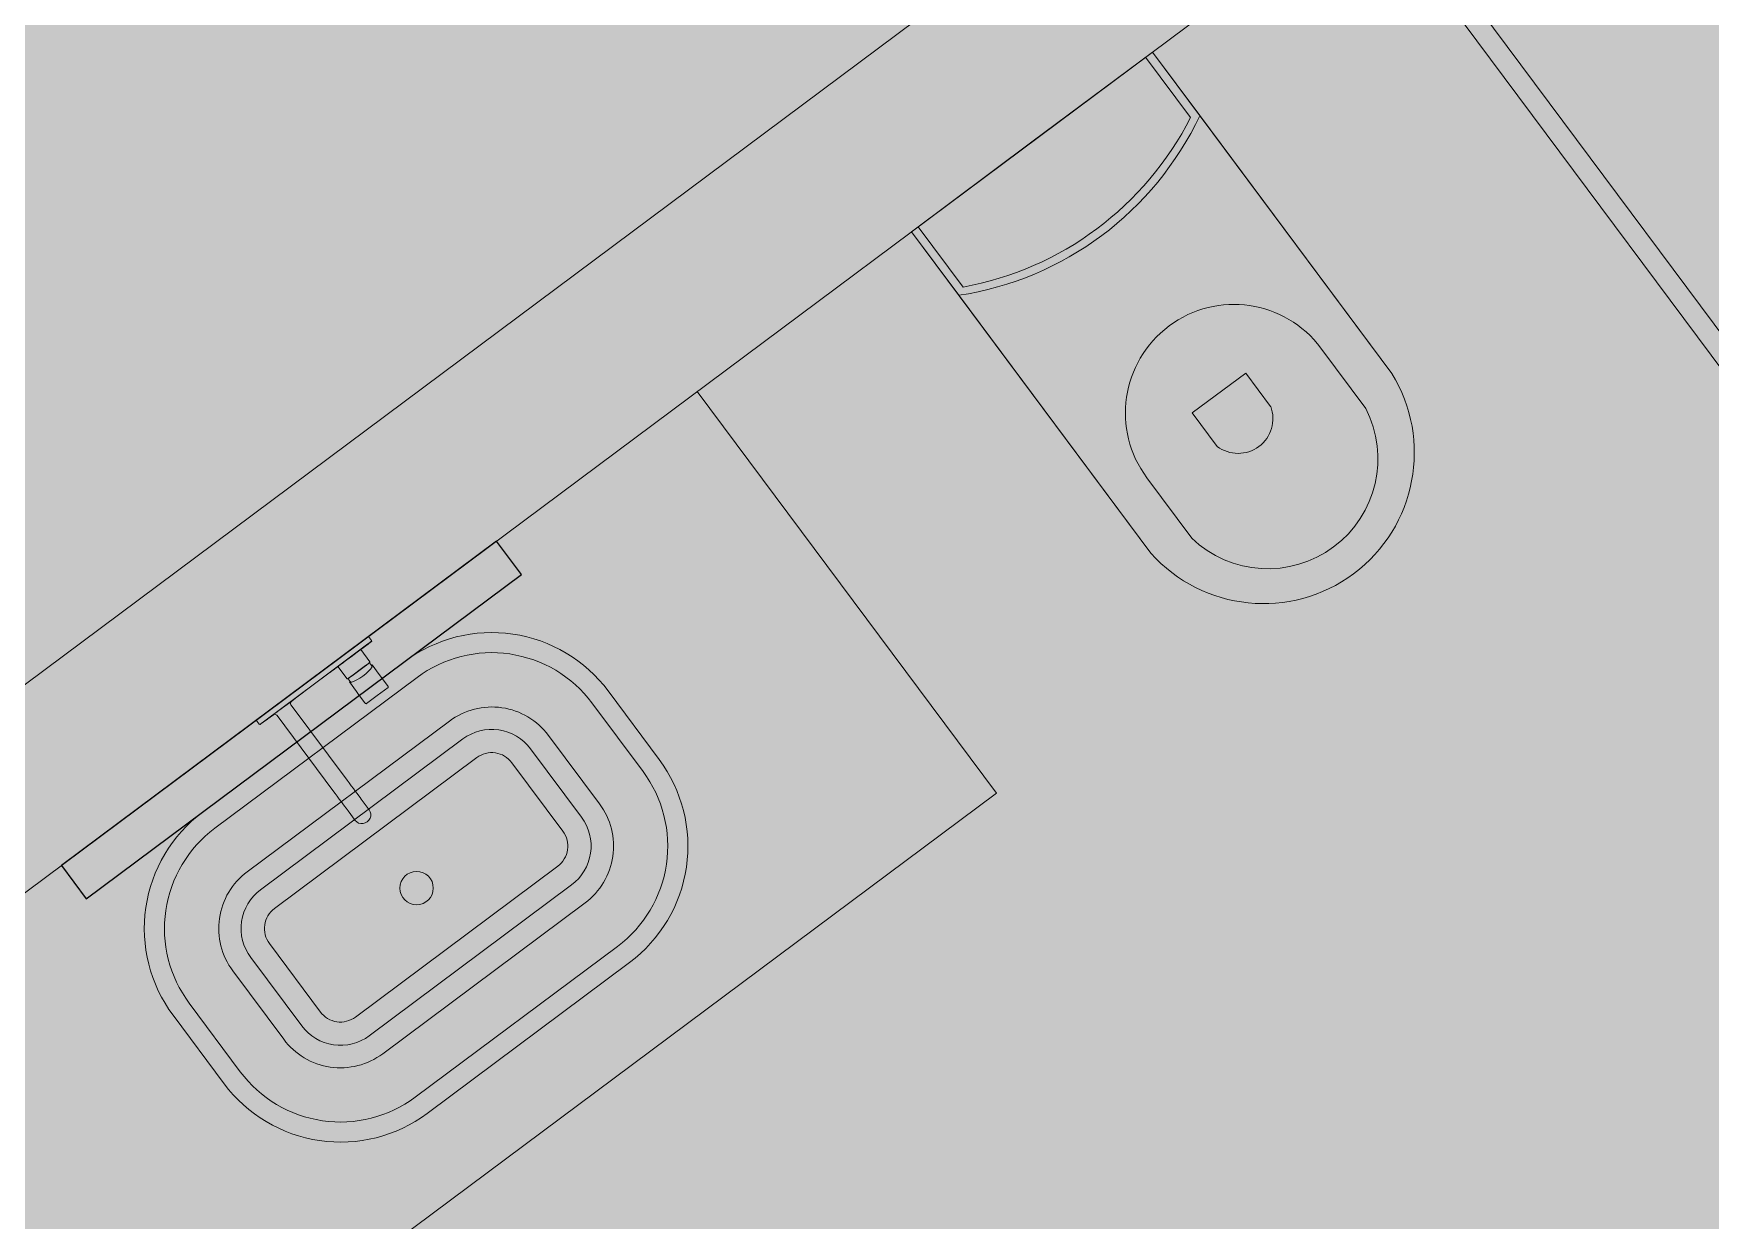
# Model space of a CAD drawing. Header units: metres. Extents: x -466 to 1322, y -1072 to 50.
# Drawn here: x 431.029 to 433.038, y -408.86 to -407.438 of the extents above; entities that cross this region are included whole.
import ezdxf

# ---------------------------------------------------------------- set-up
doc = ezdxf.new("R2010")
doc.units = ezdxf.units.M
doc.linetypes.add('B1 P BAJA$0$HIDDEN', pattern=[9.525, 6.35, -3.175])
for name, color, linetype, lineweight in [('A - CANCEL', 2, 'Continuous', 0), ('A - MURO BAJO', 2, 'Continuous', 0), ('A - PROY', 250, 'B1 P BAJA$0$HIDDEN', 0), ('A-ACCESORIOS DE BAÑO', 6, 'Continuous', 0), ('A-DOOR', 2, 'Continuous', 9), ('A-Fixt', 122, 'Continuous', 5), ('A-MURO INT', 4, 'Continuous', 0)]:
    doc.layers.add(name, color=color, linetype=linetype, lineweight=lineweight)
doc.layers.add('A-MIRROR', color=8, linetype='Continuous')
doc.layers.add('A-PUERTA', color=2, linetype='Continuous')
doc.layers.add('Hatch Interior', color=7, linetype='Continuous', lineweight=0, true_color=0xaf6350)

# ---------------------------------------------------------------- blocks, each defined once
blk = doc.blocks.new('JVAS_Puerta - 0_90 X 2_10-V18-Planta Baja')
at = {"color": 0}
for p, q in [((-0.425, -0.0425), (-0.425, -0.9025)), ((-0.374, -0.0425), (-0.425, -0.0425)), ((-0.374, -0.9025), (-0.374, -0.0425)), ((-0.425, -0.9025), (-0.374, -0.9025))]:
    blk.add_line(p, q, dxfattribs=at)
at = {"layer": 'A - PROY', "color": 18, "linetype": 'Continuous', "ltscale": 100, "true_color": 0x000000}
blk.add_arc((-0.425, -0.0525), 0.85, 273.4398, 0, dxfattribs=at)
at = {"layer": 'A-DOOR', "color": 253, "linetype": 'Continuous', "ltscale": 100}
for p, q in [((-0.45, 0.0425), (0.45, 0.0425)), ((-0.374, -0.1075), (0.45, -0.1075))]:
    blk.add_line(p, q, dxfattribs=at)
at = {"layer": 'A-DOOR'}
for p, q in [((-0.425, 0.0425), (-0.45, 0.0425)), ((-0.45, 0.0425), (-0.45, -0.1075)), ((-0.425, -0.0225), (-0.425, 0.0425)), ((0.45, 0.0425), (0.425, 0.0425)), ((0.425, 0.0425), (0.425, -0.0225)), ((0.45, -0.1075), (0.45, 0.0425)), ((-0.4, -0.0225), (-0.425, -0.0225)), ((-0.4, -0.0425), (-0.4, -0.0225)), ((0.425, -0.0225), (0.4, -0.0225)), ((0.4, -0.0225), (0.4, -0.0425)), ((-0.425, -0.1075), (-0.425, -0.0425)), ((-0.425, -0.0425), (-0.4, -0.0425)), ((0.4, -0.0425), (0.425, -0.0425)), ((0.425, -0.0425), (0.425, -0.1075)), ((-0.45, -0.1075), (-0.425, -0.1075)), ((0.425, -0.1075), (0.45, -0.1075))]:
    blk.add_line(p, q, dxfattribs=at)
blk = doc.blocks.new('monomando powder room')
at = {"layer": 'A-ACCESORIOS DE BAÑO'}
for p, q in [((-98.7727, -159.2227), (-98.7727, -159.2225)), ((-98.7667, -159.2225), (-98.7727, -159.2225)), ((-98.7727, -159.2225), (-98.7667, -159.2225)), ((-98.7727, -159.2233), (-98.7727, -159.2227)), ((-98.7727, -159.2243), (-98.7727, -159.2233)), ((-98.7727, -159.2255), (-98.7727, -159.2243)), ((-98.766, -159.2228), (-98.7667, -159.2225)), ((-98.766, -159.223), (-98.766, -159.2228)), ((-98.7657, -159.2235), (-98.766, -159.2228)), ((-98.766, -159.2236), (-98.766, -159.223)), ((-98.766, -159.2245), (-98.766, -159.2236)), ((-98.766, -159.2257), (-98.766, -159.2245)), ((-98.7657, -159.2237), (-98.7657, -159.2235)), ((-98.7657, -159.2242), (-98.7657, -159.2237)), ((-98.7657, -159.225), (-98.7657, -159.2242)), ((-98.7657, -159.226), (-98.7657, -159.225)), ((-98.7727, -159.227), (-98.7727, -159.2255)), ((-98.7727, -159.2285), (-98.7727, -159.227)), ((-98.7727, -159.3065), (-98.7727, -159.2285)), ((-98.766, -159.227), (-98.766, -159.2257)), ((-98.766, -159.2285), (-98.766, -159.227)), ((-98.766, -159.3065), (-98.766, -159.2285)), ((-98.7657, -159.2272), (-98.7657, -159.226)), ((-98.7657, -159.2285), (-98.7657, -159.2272)), ((-98.7657, -159.2295), (-98.7657, -159.2285)), ((-98.7657, -159.2395), (-98.7657, -159.2285)), ((-98.7657, -159.2322), (-98.7657, -159.2295)), ((-98.7657, -159.2309), (-98.7657, -159.2299)), ((-98.7657, -159.2335), (-98.7657, -159.2309)), ((-98.7657, -159.2367), (-98.7657, -159.2322)), ((-98.7657, -159.2377), (-98.7657, -159.2335)), ((-98.7657, -159.2426), (-98.7657, -159.2367)), ((-98.7657, -159.2395), (-98.7657, -159.2377)), ((-98.7657, -159.2396), (-98.7657, -159.239)), ((-98.7657, -159.2395), (-98.7657, -159.239)), ((-98.7473, -159.2395), (-98.7657, -159.2395)), ((-98.7657, -159.2395), (-98.7473, -159.2395)), ((-98.7657, -159.2413), (-98.7657, -159.2396)), ((-98.7657, -159.2441), (-98.7657, -159.2413)), ((-98.7657, -159.2493), (-98.7657, -159.2426)), ((-98.7657, -159.2477), (-98.7657, -159.2441)), ((-98.7469, -159.2397), (-98.7473, -159.2395)), ((-98.7467, -159.2402), (-98.7469, -159.2397)), ((-98.7469, -159.2403), (-98.7469, -159.2397)), ((-98.7469, -159.242), (-98.7469, -159.2403)), ((-98.7469, -159.2446), (-98.7469, -159.242)), ((-98.7469, -159.2481), (-98.7469, -159.2446)), ((-98.7467, -159.2405), (-98.7467, -159.2402)), ((-98.7427, -159.2405), (-98.7467, -159.2405)), ((-98.7467, -159.2411), (-98.7467, -159.2405)), ((-98.7467, -159.2405), (-98.7427, -159.2405)), ((-98.7467, -159.2426), (-98.7467, -159.2411)), ((-98.7467, -159.2452), (-98.7467, -159.2426)), ((-98.7467, -159.2485), (-98.7467, -159.2452)), ((-98.7286, -159.2395), (-98.7427, -159.2395)), ((-98.7427, -159.2401), (-98.7427, -159.2395)), ((-98.7416, -159.2401), (-98.7427, -159.2395)), ((-98.7427, -159.2395), (-98.7286, -159.2395)), ((-98.7427, -159.2405), (-98.7427, -159.2401)), ((-98.7413, -159.2406), (-98.7427, -159.2405)), ((-98.7407, -159.2417), (-98.7416, -159.2401)), ((-98.7398, -159.2445), (-98.7407, -159.2417)), ((-98.7392, -159.248), (-98.7398, -159.2445)), ((-98.7286, -159.2395), (-98.7122, -159.2395)), ((-98.7122, -159.2395), (-98.7286, -159.2395)), ((-98.7103, -159.2395), (-98.7122, -159.2395)), ((-98.7122, -159.2395), (-98.7103, -159.2395)), ((-98.7099, -159.2398), (-98.7103, -159.2395)), ((-98.7097, -159.2403), (-98.7099, -159.2398)), ((-98.7097, -159.2565), (-98.7097, -159.2403)), ((-98.7657, -159.2519), (-98.7657, -159.2477)), ((-98.7657, -159.2565), (-98.7657, -159.2493)), ((-98.7657, -159.2565), (-98.7657, -159.2519)), ((-98.7657, -159.261), (-98.7657, -159.2565)), ((-98.7657, -159.2637), (-98.7657, -159.2565)), ((-98.7657, -159.2652), (-98.7657, -159.261)), ((-98.7657, -159.2704), (-98.7657, -159.2637)), ((-98.7657, -159.2689), (-98.7657, -159.2652)), ((-98.7469, -159.2522), (-98.7469, -159.2481)), ((-98.7469, -159.2565), (-98.7469, -159.2522)), ((-98.7469, -159.2608), (-98.7469, -159.2565)), ((-98.7469, -159.2648), (-98.7469, -159.2608)), ((-98.7469, -159.2683), (-98.7469, -159.2648)), ((-98.7467, -159.2523), (-98.7467, -159.2485)), ((-98.7467, -159.2565), (-98.7467, -159.2523)), ((-98.7467, -159.2606), (-98.7467, -159.2565)), ((-98.7467, -159.2644), (-98.7467, -159.2606)), ((-98.7467, -159.2677), (-98.7467, -159.2644)), ((-98.7398, -159.2684), (-98.7392, -159.2649)), ((-98.7388, -159.2521), (-98.7392, -159.248)), ((-98.7392, -159.2649), (-98.7388, -159.2608)), ((-98.7387, -159.2565), (-98.7388, -159.2521)), ((-98.7388, -159.2608), (-98.7387, -159.2565)), ((-98.7097, -159.2727), (-98.7097, -159.2565)), ((-98.7657, -159.2717), (-98.7657, -159.2689)), ((-98.7657, -159.2763), (-98.7657, -159.2704)), ((-98.7657, -159.2734), (-98.7657, -159.2717)), ((-98.7657, -159.274), (-98.7657, -159.2734)), ((-98.7473, -159.2735), (-98.7657, -159.2735)), ((-98.7657, -159.3065), (-98.7657, -159.2735)), ((-98.7657, -159.2753), (-98.7657, -159.2735)), ((-98.7657, -159.2735), (-98.7473, -159.2735)), ((-98.7657, -159.274), (-98.7657, -159.2735)), ((-98.7657, -159.2795), (-98.7657, -159.2753)), ((-98.7657, -159.2808), (-98.7657, -159.2763)), ((-98.7657, -159.2821), (-98.7657, -159.2795)), ((-98.7657, -159.2835), (-98.7657, -159.2808)), ((-98.7657, -159.2831), (-98.7657, -159.2821)), ((-98.7657, -159.2845), (-98.7657, -159.2835)), ((-98.7473, -159.2735), (-98.7469, -159.2732)), ((-98.7469, -159.271), (-98.7469, -159.2683)), ((-98.7469, -159.2726), (-98.7469, -159.271)), ((-98.7469, -159.2732), (-98.7469, -159.2726)), ((-98.7469, -159.2732), (-98.7467, -159.2727)), ((-98.7467, -159.2703), (-98.7467, -159.2677)), ((-98.7467, -159.2719), (-98.7467, -159.2703)), ((-98.7467, -159.2725), (-98.7467, -159.2719)), ((-98.7467, -159.2727), (-98.7467, -159.2725)), ((-98.7467, -159.2725), (-98.7427, -159.2725)), ((-98.7427, -159.2725), (-98.7467, -159.2725)), ((-98.7427, -159.2725), (-98.7413, -159.2723)), ((-98.7427, -159.2728), (-98.7427, -159.2725)), ((-98.7427, -159.2735), (-98.7416, -159.2728)), ((-98.7427, -159.2735), (-98.7427, -159.2728)), ((-98.7427, -159.2735), (-98.7286, -159.2735)), ((-98.7286, -159.2735), (-98.7427, -159.2735)), ((-98.7416, -159.2728), (-98.7407, -159.2712)), ((-98.7407, -159.2712), (-98.7398, -159.2684)), ((-98.7256, -159.2735), (-98.7286, -159.2735)), ((-98.7286, -159.2735), (-98.7256, -159.2735)), ((-98.7256, -159.2735), (-98.7122, -159.2735)), ((-98.7122, -159.2735), (-98.7256, -159.2735)), ((-98.7122, -159.2735), (-98.7103, -159.2735)), ((-98.7103, -159.2735), (-98.7122, -159.2735)), ((-98.7103, -159.2735), (-98.7099, -159.2731)), ((-98.7099, -159.2731), (-98.7097, -159.2727)), ((-98.7727, -159.3845), (-98.7727, -159.3065)), ((-98.7727, -159.3845), (-98.7727, -159.3065)), ((-98.766, -159.3845), (-98.766, -159.3065)), ((-98.766, -159.3845), (-98.766, -159.3065)), ((-98.7657, -159.343), (-98.7657, -159.3065)), ((-98.7657, -159.3295), (-98.7657, -159.3285)), ((-98.7657, -159.3322), (-98.7657, -159.3295)), ((-98.7657, -159.3309), (-98.7657, -159.3299)), ((-98.7657, -159.3335), (-98.7657, -159.3309)), ((-98.7657, -159.3367), (-98.7657, -159.3322)), ((-98.7657, -159.3377), (-98.7657, -159.3335)), ((-98.7657, -159.3426), (-98.7657, -159.3367)), ((-98.7657, -159.343), (-98.7657, -159.3377)), ((-98.7657, -159.3411), (-98.7657, -159.3405)), ((-98.7657, -159.3426), (-98.7657, -159.3411)), ((-98.7657, -159.3424), (-98.7657, -159.3419)), ((-98.7657, -159.343), (-98.7657, -159.3424)), ((-98.7657, -159.3493), (-98.7657, -159.3426)), ((-98.7657, -159.3452), (-98.7657, -159.3426)), ((-98.7653, -159.3443), (-98.7657, -159.343)), ((-98.7657, -159.3485), (-98.7657, -159.3452)), ((-98.7645, -159.3453), (-98.7653, -159.3443)), ((-98.7635, -159.3458), (-98.7645, -159.3453)), ((-98.7627, -159.346), (-98.7635, -159.3458)), ((-98.7657, -159.3524), (-98.7657, -159.3485)), ((-98.7657, -159.3565), (-98.7657, -159.3493)), ((-98.7657, -159.3565), (-98.7657, -159.3524)), ((-98.7657, -159.3606), (-98.7657, -159.3565)), ((-98.7657, -159.3637), (-98.7657, -159.3565)), ((-98.7657, -159.3645), (-98.7657, -159.3606)), ((-98.7657, -159.3704), (-98.7657, -159.3637)), ((-98.7657, -159.3678), (-98.7657, -159.3645)), ((-98.7622, -159.346), (-98.7627, -159.346)), ((-98.7627, -159.346), (-98.7622, -159.346)), ((-98.6502, -159.346), (-98.7622, -159.346)), ((-98.7622, -159.346), (-98.6502, -159.346)), ((-98.6459, -159.346), (-98.6502, -159.346)), ((-98.6502, -159.346), (-98.6459, -159.346)), ((-98.6459, -159.346), (-98.6416, -159.346)), ((-98.6416, -159.346), (-98.6459, -159.346)), ((-98.6416, -159.346), (-98.6375, -159.346)), ((-98.6375, -159.346), (-98.6416, -159.346)), ((-98.6337, -159.346), (-98.6375, -159.346)), ((-98.6375, -159.346), (-98.6337, -159.346)), ((-98.6301, -159.346), (-98.6337, -159.346)), ((-98.6337, -159.346), (-98.6301, -159.346)), ((-98.6268, -159.346), (-98.6301, -159.346)), ((-98.6301, -159.346), (-98.6268, -159.346)), ((-98.624, -159.346), (-98.6268, -159.346)), ((-98.6268, -159.346), (-98.624, -159.346)), ((-98.624, -159.346), (-98.6216, -159.346)), ((-98.6216, -159.346), (-98.624, -159.346)), ((-98.6216, -159.346), (-98.6197, -159.346)), ((-98.6197, -159.346), (-98.6216, -159.346)), ((-98.6055, -159.346), (-98.6197, -159.346)), ((-98.6197, -159.346), (-98.6055, -159.346)), ((-98.603, -159.3464), (-98.6055, -159.346)), ((-98.6006, -159.3474), (-98.603, -159.3464)), ((-98.603, -159.3666), (-98.6006, -159.3656)), ((-98.5986, -159.3491), (-98.6006, -159.3474)), ((-98.6006, -159.3656), (-98.5986, -159.3639)), ((-98.597, -159.3513), (-98.5986, -159.3491)), ((-98.5986, -159.3639), (-98.597, -159.3617)), ((-98.596, -159.3538), (-98.597, -159.3513)), ((-98.597, -159.3617), (-98.596, -159.3592)), ((-98.5957, -159.3565), (-98.596, -159.3538)), ((-98.5957, -159.3565), (-98.596, -159.3538)), ((-98.596, -159.3592), (-98.5957, -159.3565)), ((-98.596, -159.3592), (-98.5957, -159.3565)), ((-98.7727, -159.386), (-98.7727, -159.3845)), ((-98.7727, -159.3875), (-98.7727, -159.386)), ((-98.766, -159.386), (-98.766, -159.3845)), ((-98.766, -159.3873), (-98.766, -159.386)), ((-98.7657, -159.3704), (-98.7657, -159.3678)), ((-98.7657, -159.37), (-98.7653, -159.3687)), ((-98.7657, -159.3845), (-98.7657, -159.37)), ((-98.7657, -159.3845), (-98.7657, -159.37)), ((-98.7657, -159.3753), (-98.7657, -159.37)), ((-98.7657, -159.3706), (-98.7657, -159.37)), ((-98.7657, -159.3763), (-98.7657, -159.3704)), ((-98.7657, -159.3719), (-98.7657, -159.3704)), ((-98.7657, -159.3711), (-98.7657, -159.3706)), ((-98.7657, -159.3725), (-98.7657, -159.3719)), ((-98.7657, -159.3795), (-98.7657, -159.3753)), ((-98.7657, -159.3808), (-98.7657, -159.3763)), ((-98.7657, -159.3821), (-98.7657, -159.3795)), ((-98.7657, -159.3835), (-98.7657, -159.3808)), ((-98.7657, -159.3831), (-98.7657, -159.3821)), ((-98.7657, -159.3845), (-98.7657, -159.3835)), ((-98.7657, -159.3858), (-98.7657, -159.3845)), ((-98.7657, -159.387), (-98.7657, -159.3858)), ((-98.7653, -159.3687), (-98.7645, -159.3677)), ((-98.7645, -159.3677), (-98.7635, -159.3672)), ((-98.7635, -159.3672), (-98.7627, -159.367)), ((-98.7627, -159.367), (-98.7622, -159.367)), ((-98.7622, -159.367), (-98.7627, -159.367)), ((-98.6502, -159.367), (-98.7622, -159.367)), ((-98.7622, -159.367), (-98.6502, -159.367)), ((-98.6459, -159.367), (-98.6502, -159.367)), ((-98.6502, -159.367), (-98.6459, -159.367)), ((-98.6416, -159.367), (-98.6459, -159.367)), ((-98.6459, -159.367), (-98.6416, -159.367)), ((-98.6375, -159.367), (-98.6416, -159.367)), ((-98.6416, -159.367), (-98.6375, -159.367)), ((-98.6375, -159.367), (-98.6337, -159.367)), ((-98.6337, -159.367), (-98.6375, -159.367)), ((-98.6337, -159.367), (-98.6301, -159.367)), ((-98.6301, -159.367), (-98.6337, -159.367)), ((-98.6268, -159.367), (-98.6301, -159.367)), ((-98.6301, -159.367), (-98.6268, -159.367)), ((-98.624, -159.367), (-98.6268, -159.367)), ((-98.6268, -159.367), (-98.624, -159.367)), ((-98.624, -159.367), (-98.6216, -159.367)), ((-98.6216, -159.367), (-98.624, -159.367)), ((-98.6216, -159.367), (-98.6197, -159.367)), ((-98.6197, -159.367), (-98.6216, -159.367)), ((-98.6197, -159.367), (-98.6055, -159.367)), ((-98.6055, -159.367), (-98.6197, -159.367)), ((-98.6055, -159.367), (-98.603, -159.3666)), ((-98.7727, -159.3887), (-98.7727, -159.3875)), ((-98.7727, -159.3897), (-98.7727, -159.3887)), ((-98.7727, -159.3903), (-98.7727, -159.3897)), ((-98.7727, -159.3905), (-98.7727, -159.3903)), ((-98.7727, -159.3905), (-98.7667, -159.3905)), ((-98.7667, -159.3905), (-98.7727, -159.3905)), ((-98.7667, -159.3905), (-98.766, -159.3902)), ((-98.766, -159.3885), (-98.766, -159.3873)), ((-98.766, -159.3894), (-98.766, -159.3885)), ((-98.766, -159.39), (-98.766, -159.3894)), ((-98.766, -159.3902), (-98.7657, -159.3895)), ((-98.766, -159.3902), (-98.766, -159.39)), ((-98.7657, -159.388), (-98.7657, -159.387)), ((-98.7657, -159.3888), (-98.7657, -159.388)), ((-98.7657, -159.3893), (-98.7657, -159.3888)), ((-98.7657, -159.3895), (-98.7657, -159.3893))]:
    blk.add_line(p, q, dxfattribs=at)

msp = doc.modelspace()

# ---------------------------------------------------------------- hatches: boundary and pattern name
at = {"layer": 'A-MURO INT', "transparency": 33554687}
h = msp.add_hatch(color=256, dxfattribs=at)
h.dxf.hatch_style = 1
h.paths.add_polyline_path([(433.3874, -406.7015), (435.7928, -404.9086), (436.3904, -405.7104), (436.5507, -405.5908), (435.8336, -404.6287), (430.5418, -408.573), (430.9004, -409.0541), (431.259, -409.5351), (431.4193, -409.4156), (431.0608, -408.9345), (430.8217, -408.6138), (433.2271, -406.821), (434.3028, -408.2642), (431.7371, -410.1766), (431.8566, -410.3369), (434.4223, -408.4245), (436.3944, -411.0704), (436.3946, -411.0706), (436.3703, -411.0886), (435.9936, -411.3692), (436.1131, -411.5296), (436.514, -411.2308), (437.8287, -412.9947), (437.9891, -412.8752), (436.6743, -411.1112), (437.0752, -410.8124), (436.9557, -410.6521), (436.579, -410.9328), (436.5792, -410.933), (436.5549, -410.9511), (436.3503, -410.6765), (436.3049, -410.6156), (434.8554, -408.6709), (434.8099, -408.6099), (434.6064, -408.3369), (434.5827, -408.305), (437.1484, -406.3926), (437.0288, -406.2323), (434.4631, -408.1447)])
h.paths.add_polyline_path([(433.6005, -406.5426), (433.6011, -406.5422), (433.6085, -406.5367), (433.6278, -406.5223), (433.6278, -406.5223), (433.6225, -406.5262), (433.6092, -406.5362), (433.6005, -406.5426)], flags=16)
at = {"layer": 'Hatch Interior', "transparency": 33554687}
h = msp.add_hatch(color=256, dxfattribs=at)
h.dxf.hatch_style = 1
edge = h.paths.add_edge_path()
edge.add_line((417.7382, -422.6064), (419.3856, -424.8173))
edge.add_arc((419.7198, -425.4323), 0.7, 36.6996, 118.5178, ccw=False)
edge.add_line((420.2811, -425.014), (421.6441, -423.998))
edge.add_line((421.6441, -423.998), (425.1105, -425.6739))
edge.add_line((425.1105, -425.6739), (423.8168, -428.3498))
edge.add_line((423.8168, -428.3498), (449.7456, -440.8852))
edge.add_line((449.7456, -440.8852), (452.2266, -435.7535))
edge.add_line((452.2266, -435.7535), (452.8795, -434.403))
edge.add_line((452.8795, -434.403), (426.2776, -421.5422))
edge.add_line((426.2776, -421.5422), (424.9683, -419.8365))
edge.add_line((424.9683, -419.8365), (443.8484, -405.7639))
edge.add_line((443.8484, -405.7639), (442.6531, -404.1604))
edge.add_line((442.6531, -404.1604), (449.1895, -399.2884))
edge.add_line((449.1895, -399.2884), (446.0819, -395.1192))
edge.add_line((446.0819, -395.1192), (408.2908, -423.2873))
edge.add_line((408.2908, -423.2873), (413.4672, -425.7899))
edge.add_line((413.4672, -425.7899), (417.7382, -422.6064))

# ---------------------------------------------------------------- linework, layer by layer
at = {"layer": 'A - CANCEL'}
msp.add_lwpolyline([(432.6458, -407.2543), (432.6257, -407.2692), (433.2539, -408.1119), (433.2739, -408.097)], close=True, dxfattribs=at)
at = {"layer": 'A - MURO BAJO', "ltscale": 0.05}
msp.add_lwpolyline([(431.1803, -409.0949), (432.1825, -408.3479), (431.8239, -407.8668)], dxfattribs=at)
at = {"layer": 'A-Fixt'}
for p, q in [((432.3692, -407.4604), (432.0805, -407.6756)), ((432.2248, -407.568), (432.3692, -407.4604)), ((432.656, -407.8453), (432.3692, -407.4604)), ((432.3692, -407.4604), (432.4259, -407.5366)), ((432.415, -407.5387), (432.3611, -407.4664)), ((432.4259, -407.5366), (432.656, -407.8453)), ((432.0805, -407.6756), (432.2248, -407.568)), ((432.0805, -407.6756), (432.3674, -408.0604)), ((432.1373, -407.7517), (432.0805, -407.6756)), ((432.0885, -407.6696), (432.1424, -407.7419)), ((432.3674, -408.0604), (432.1373, -407.7517)), ((432.6249, -407.8872), (432.5711, -407.815)), ((432.4169, -407.8926), (432.481, -407.8448)), ((432.481, -407.8448), (432.5109, -407.8849)), ((432.4468, -407.9327), (432.4169, -407.8926)), ((432.3626, -407.9704), (432.4164, -408.0426))]:
    msp.add_line(p, q, dxfattribs=at)
for points in [[(431.7428, -408.5509), (431.5005, -408.7315, -0.414214), (431.2572, -408.696), (431.196, -408.614, -0.414214), (431.2315, -408.3707), (431.4739, -408.1901, -0.414214), (431.7172, -408.2256), (431.7783, -408.3076, -0.414214)], [(431.7284, -408.5315), (431.486, -408.7122, -0.414214), (431.2765, -408.6816), (431.2154, -408.5996, -0.414214), (431.246, -408.3901), (431.4883, -408.2094, -0.414214), (431.6978, -408.24), (431.759, -408.322, -0.414214)], [(431.6896, -408.4794), (431.4472, -408.6601, -0.414214), (431.3286, -408.6428), (431.2675, -408.5608, -0.414214), (431.2848, -408.4422), (431.5272, -408.2616, -0.414214), (431.6457, -408.2788), (431.7069, -408.3609, -0.414214)], [(431.6735, -408.4579), (431.4311, -408.6385, -0.414214), (431.3502, -408.6267), (431.289, -408.5447, -0.414214), (431.3008, -408.4637), (431.5432, -408.2831, -0.414214), (431.6242, -408.2949), (431.6853, -408.3769, -0.414214)], [(431.6569, -408.4355), (431.4145, -408.6162, -0.414214), (431.3725, -408.6101), (431.3114, -408.5281, -0.414214), (431.3175, -408.4861), (431.5599, -408.3054, -0.414214), (431.6019, -408.3115), (431.663, -408.3936, -0.414214)]]:
    msp.add_lwpolyline(points, format="xyb", close=True, dxfattribs=at)
msp.add_circle((431.4878, -408.4617), 0.02, dxfattribs=at)
for centre, radius, start, end in [((432.0799, -407.3736), 0.3825, 278.6271, 334.7721), ((432.0739, -407.3656), 0.3825, 280.3118, 333.0874), ((432.4669, -407.8927), 0.13, 36.6996, 216.6996), ((432.5023, -407.9403), 0.1807, 221.6787, 31.7205), ((432.5023, -407.9403), 0.1807, 221.6787, 31.7205), ((432.4719, -407.8994), 0.0417, 232.9598, 20.4394), ((432.5076, -407.9474), 0.1318, 226.2269, 27.1723)]:
    msp.add_arc(centre, radius, start, end, dxfattribs=at)
at = {"layer": 'A-MIRROR'}
msp.add_lwpolyline([(431.0623, -408.4345), (431.0921, -408.4746), (431.6133, -408.0862), (431.5834, -408.0461)], close=True, dxfattribs=at)
at = {"layer": 'A-MURO INT'}
msp.add_lwpolyline([(435.8336, -404.6287), (430.5418, -408.573), (430.9004, -409.0541), (431.259, -409.5351), (431.4193, -409.4156), (431.0608, -408.9345), (430.8217, -408.6138), (433.2271, -406.821)], dxfattribs=at)

# ---------------------------------------------------------------- block references
at = {"layer": 'A-Fixt', "rotation": 306.6996102268553}
msp.add_blockref('monomando powder room', (618.1201, -392.1997), dxfattribs=at)
at = {"layer": 'A-PUERTA', "xscale": 1.111111111111195, "yscale": 1.111111111111195, "zscale": 1.111111111111195, "rotation": 36.69961023292782}
msp.add_blockref('JVAS_Puerta - 0_90 X 2_10-V18-Planta Baja', (430.1791, -408.923), dxfattribs=at)

doc.saveas('drawing.dxf')
